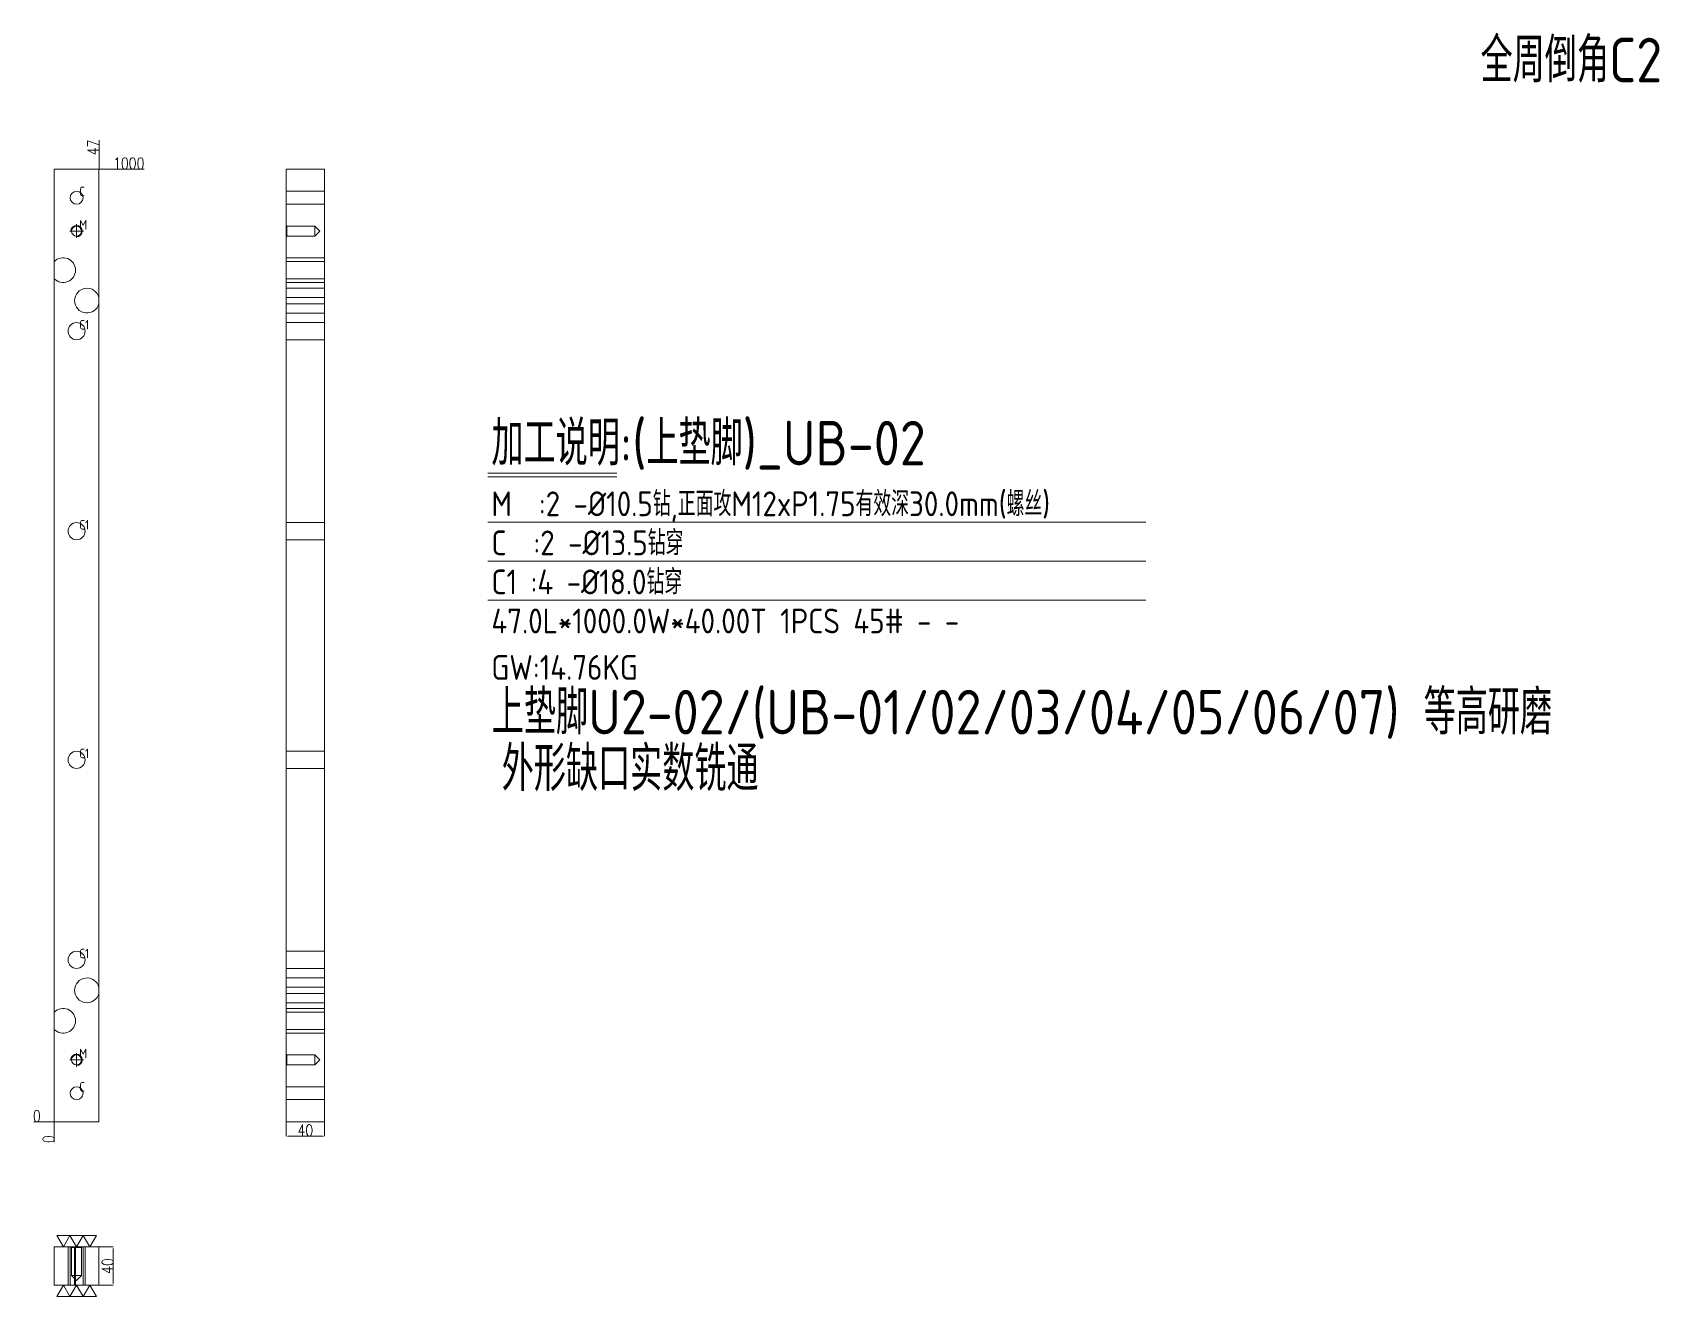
# Model space of a CAD drawing. Header units: millimetres. Extents: x 11302 to 13009, y 58240 to 59567.
import ezdxf

# ---------------------------------------------------------------- set-up
doc = ezdxf.new("R2010")
doc.units = ezdxf.units.MM
doc.linetypes.add('CENTER', pattern=[0])
doc.linetypes.add('DASHED', pattern=[0])
for name, color, linetype, lineweight in [('DIM', 4, 'Continuous', 20), ('UB', 25, 'Continuous', 20), ('UB_W', 1, 'Continuous', 20)]:
    doc.layers.add(name, color=color, linetype=linetype, lineweight=lineweight)
doc.styles.add('gbenor', font='gbenor.shx', dxfattribs={"bigfont": 'gbcbig.shx'})
doc.styles.add('TXT', font='txt.shx', dxfattribs={"width": 0.8, "bigfont": 'ctxt.shx'})
doc.dimstyles.new('零件', dxfattribs={"dimscale": 1.5, "dimtxt": 8, "dimasz": 1, "dimexe": 0, "dimexo": 0, "dimgap": 0, "dimtad": 1, "dimtxsty": 'TXT', "dimcen": 0, "dimclrd": 252, "dimclre": 252, "dimclrt": 4, "dimazin": 3, "dimtp": 0.001, "dimtm": 0.001, "dimtfac": 1, "dimtmove": 0, "dimatfit": 3, "dimlwd": 5, "dimlwe": 5})

# ---------------------------------------------------------------- blocks, each defined once
blk = doc.blocks.new('*D1107')
at = {"layer": 'Defpoints', "color": 0}
for p in [(11371.5, 59423.7), (11386.5, 59423.7), (11324.5, 58423.7)]:
    blk.add_point(p, dxfattribs=at)
at = {"layer": 'DIM', "color": 252, "lineweight": 5}
blk.add_line((11371.5, 59423.7), (11418.9, 59423.7), dxfattribs=at)
at = {"layer": 'DIM', "color": 4, "lineweight": 5, "insert": (11402.7, 59429.7), "char_height": 12, "attachment_point": 5, "style": 'TXT'}
blk.add_mtext('1000', dxfattribs=at)
blk = doc.blocks.new('*D1108')
at = {"layer": 'Defpoints', "color": 0}
for p in [(11309.5, 58423.7), (11324.5, 58423.7), (11324.5, 58423.7)]:
    blk.add_point(p, dxfattribs=at)
at = {"layer": 'DIM', "color": 252, "lineweight": 5}
blk.add_line((11324.5, 58423.7), (11303.1, 58423.7), dxfattribs=at)
at = {"layer": 'DIM', "color": 4, "lineweight": 5, "insert": (11306.3, 58429.7), "char_height": 12, "attachment_point": 5, "style": 'TXT'}
blk.add_mtext('0', dxfattribs=at)
blk = doc.blocks.new('*D1109')
at = {"layer": 'Defpoints', "color": 0}
for p in [(11324.5, 58423.7), (11324.5, 58423.7), (11324.5, 58408.7)]:
    blk.add_point(p, dxfattribs=at)
at = {"layer": 'DIM', "color": 252, "lineweight": 5}
blk.add_line((11324.5, 58423.7), (11324.5, 58402.3), dxfattribs=at)
at = {"layer": 'DIM', "color": 4, "lineweight": 5, "insert": (11318.5, 58405.5), "char_height": 12, "attachment_point": 5, "rotation": 90, "style": 'TXT'}
blk.add_mtext('0', dxfattribs=at)
blk = doc.blocks.new('*D1110')
at = {"layer": 'Defpoints', "color": 0}
for p in [(11371.5, 59438.7), (11371.5, 59423.7), (11324.5, 58423.7)]:
    blk.add_point(p, dxfattribs=at)
at = {"layer": 'DIM', "color": 252, "lineweight": 5}
for p, q in [((11371.5, 59435.7), (11371.5, 59454.2)), ((11371.5, 59432.7), (11371.5, 59435.7)), ((11371.5, 59423.7), (11371.5, 59432.7))]:
    blk.add_line(p, q, dxfattribs=at)
at = {"layer": 'DIM', "color": 4, "lineweight": 5, "insert": (11365.5, 59446.5), "char_height": 12, "attachment_point": 5, "rotation": 90, "style": 'TXT'}
blk.add_mtext('47', dxfattribs=at)
blk = doc.blocks.new('*D1111')
at = {"layer": 'Defpoints', "color": 0}
for p in [(11371.5, 58292.3), (11371.5, 58252.3), (11386.5, 58252.3)]:
    blk.add_point(p, dxfattribs=at)
at = {"layer": 'DIM', "color": 252, "lineweight": 5}
for p, q in [((11371.5, 58292.3), (11386.5, 58292.3)), ((11386.5, 58290.8), (11386.5, 58253.8)), ((11371.5, 58252.3), (11386.5, 58252.3))]:
    blk.add_line(p, q, dxfattribs=at)
at = {"layer": 'DIM', "color": 252}
for points in [[(11386.7, 58290.8), (11386.2, 58290.8), (11386.5, 58292.3)], [(11386.2, 58253.8), (11386.7, 58253.8), (11386.5, 58252.3)]]:
    blk.add_solid(points, dxfattribs=at)
at = {"layer": 'DIM', "color": 4, "lineweight": 5, "insert": (11380.5, 58272.3), "char_height": 12, "attachment_point": 5, "rotation": 90, "style": 'TXT'}
blk.add_mtext('40', dxfattribs=at)
blk = doc.blocks.new('*D1112')
at = {"layer": 'Defpoints', "color": 0}
for p in [(11568.1, 58423.7), (11608.1, 58423.7), (11608.1, 58408.7)]:
    blk.add_point(p, dxfattribs=at)
at = {"layer": 'DIM', "color": 252, "lineweight": 5}
for p, q in [((11568.1, 58423.7), (11568.1, 58408.7)), ((11608.1, 58423.7), (11608.1, 58408.7)), ((11569.6, 58408.7), (11606.6, 58408.7))]:
    blk.add_line(p, q, dxfattribs=at)
at = {"layer": 'DIM', "color": 252}
for points in [[(11569.6, 58408.9), (11569.6, 58408.4), (11568.1, 58408.7)], [(11606.6, 58408.4), (11606.6, 58408.9), (11608.1, 58408.7)]]:
    blk.add_solid(points, dxfattribs=at)
at = {"layer": 'DIM', "color": 4, "lineweight": 5, "insert": (11588.1, 58414.7), "char_height": 12, "attachment_point": 5, "style": 'TXT'}
blk.add_mtext('40', dxfattribs=at)

msp = doc.modelspace()

# ---------------------------------------------------------------- linework, layer by layer
at = {"layer": 'DIM', "color": 8, "linetype": 'Continuous', "lineweight": 5}
for p, q in [((11779.468, 59104.602), (11915.094, 59104.602)), ((11779.468, 59100.702), (11915.094, 59100.702)), ((11779.468, 59053.202), (12470.236, 59053.202)), ((11779.468, 59012.202), (12470.236, 59012.202)), ((11779.468, 58971.202), (12470.236, 58971.202))]:
    msp.add_line(p, q, dxfattribs=at)
at = {"layer": 'DIM', "color": 252, "linetype": 'DASHED', "lineweight": 5}
msp.add_lwpolyline([(11324.481, 59423.687), (11324.481, 58423.687), (11371.481, 58423.687), (11371.481, 59423.687)], close=True, dxfattribs=at)
at = {"layer": 'DIM', "linetype": 'Continuous', "lineweight": 5}
for points in [[(11368.766, 58304.332), (11361.838, 58292.332), (11354.909, 58304.332), (11347.981, 58292.332), (11341.053, 58304.332), (11334.125, 58292.332), (11327.196, 58304.332), (11368.766, 58304.332)], [(11327.196, 58240.332), (11334.125, 58252.332), (11341.053, 58240.332), (11347.981, 58252.332), (11354.909, 58240.332), (11361.838, 58252.332), (11368.766, 58240.332), (11327.196, 58240.332)]]:
    msp.add_lwpolyline(points, close=True, dxfattribs=at)
at = {"layer": 'UB', "color": 135, "linetype": 'Continuous', "lineweight": 5}
for p, q in [((11324.481, 59423.687), (11324.481, 59326.668)), ((11371.481, 59423.687), (11324.481, 59423.687)), ((11371.481, 59288.885), (11371.481, 59423.687)), ((11568.066, 59423.687), (11608.066, 59423.687)), ((11568.066, 59288.885), (11568.066, 59423.687)), ((11608.066, 59423.687), (11608.066, 59288.885)), ((11324.481, 59308.707), (11324.481, 58538.668)), ((11371.481, 58564.885), (11371.481, 59282.49)), ((11608.066, 59288.885), (11568.066, 59288.885)), ((11568.066, 59288.884), (11568.066, 59282.491)), ((11568.066, 59282.49), (11608.066, 59282.49)), ((11568.066, 58564.885), (11568.066, 59282.49)), ((11608.066, 59282.491), (11608.066, 59288.884)), ((11608.066, 59282.49), (11608.066, 58564.885)), ((11371.481, 58423.687), (11371.481, 58558.49)), ((11568.066, 58564.885), (11608.066, 58564.885)), ((11568.066, 58564.884), (11568.066, 58558.491)), ((11608.066, 58558.49), (11568.066, 58558.49)), ((11568.066, 58423.687), (11568.066, 58558.49)), ((11608.066, 58564.884), (11608.066, 58558.491)), ((11608.066, 58558.49), (11608.066, 58423.687)), ((11324.481, 58520.707), (11324.481, 58423.687)), ((11324.481, 58423.687), (11371.481, 58423.687)), ((11568.066, 58423.687), (11608.066, 58423.687)), ((11324.481, 58292.332), (11324.481, 58252.332)), ((11324.481, 58292.332), (11371.481, 58292.332)), ((11371.481, 58292.332), (11371.481, 58252.332)), ((11371.481, 58252.332), (11324.481, 58252.332))]:
    msp.add_line(p, q, dxfattribs=at)
at = {"layer": 'UB', "color": 31, "linetype": 'DASHED', "lineweight": 5, "ltscale": 0.51034}
for p, q in [((11608.066, 59400.441), (11568.066, 59400.441)), ((11568.066, 59386.934), (11608.066, 59386.934)), ((11608.066, 59262.691), (11568.066, 59262.691)), ((11568.066, 59244.684), (11608.066, 59244.684)), ((11608.066, 59052.691), (11568.066, 59052.691)), ((11568.066, 59034.684), (11608.066, 59034.684)), ((11608.066, 58812.691), (11568.066, 58812.691)), ((11568.066, 58794.684), (11608.066, 58794.684)), ((11608.066, 58602.691), (11568.066, 58602.691)), ((11568.066, 58584.684), (11608.066, 58584.684)), ((11608.066, 58460.441), (11568.066, 58460.441)), ((11568.066, 58446.934), (11608.066, 58446.934)), ((11338.978, 58292.332), (11338.978, 58252.332)), ((11341.228, 58292.332), (11341.228, 58252.332)), ((11354.735, 58252.332), (11354.735, 58292.332)), ((11356.985, 58252.332), (11356.985, 58292.332))]:
    msp.add_line(p, q, dxfattribs=at)
at = {"layer": 'UB', "color": 5, "linetype": 'DASHED', "lineweight": 5, "ltscale": 0.51034}
for p, q in [((11568.813, 59363.94), (11568.066, 59364.687)), ((11598.066, 59363.94), (11568.813, 59363.94)), ((11568.813, 59358.687), (11568.813, 59363.94)), ((11603.319, 59358.687), (11598.066, 59363.94)), ((11598.066, 59363.94), (11598.066, 59353.434)), ((11568.066, 59352.687), (11568.813, 59353.434)), ((11568.813, 59353.434), (11568.813, 59358.687)), ((11568.813, 59353.434), (11598.066, 59353.434)), ((11598.066, 59353.434), (11603.319, 59358.687)), ((11568.813, 58493.94), (11568.066, 58494.687)), ((11598.066, 58493.94), (11568.813, 58493.94)), ((11568.813, 58488.687), (11568.813, 58493.94)), ((11603.319, 58488.687), (11598.066, 58493.94)), ((11598.066, 58493.94), (11598.066, 58483.434)), ((11568.066, 58482.687), (11568.813, 58483.434)), ((11568.813, 58483.434), (11568.813, 58488.687)), ((11568.813, 58483.434), (11598.066, 58483.434)), ((11598.066, 58483.434), (11603.319, 58488.687)), ((11341.981, 58292.332), (11342.728, 58291.585)), ((11342.728, 58291.585), (11342.728, 58262.332)), ((11353.234, 58291.585), (11342.728, 58291.585)), ((11353.234, 58291.585), (11353.981, 58292.332)), ((11353.234, 58262.332), (11353.234, 58291.585)), ((11342.728, 58262.332), (11347.981, 58257.079)), ((11342.728, 58262.332), (11353.234, 58262.332)), ((11347.981, 58257.079), (11353.234, 58262.332))]:
    msp.add_line(p, q, dxfattribs=at)
at = {"layer": 'UB', "color": 135, "linetype": 'DASHED', "lineweight": 5, "ltscale": 0.51034}
for p, q in [((11608.066, 59330.688), (11568.066, 59330.688)), ((11608.066, 59326.668), (11568.066, 59326.668)), ((11568.066, 59308.707), (11608.066, 59308.707)), ((11568.066, 59304.688), (11608.066, 59304.688)), ((11608.066, 59298.688), (11568.066, 59298.688)), ((11568.066, 59272.688), (11608.066, 59272.688)), ((11608.066, 58574.687), (11568.066, 58574.687)), ((11568.066, 58548.687), (11608.066, 58548.687)), ((11608.066, 58542.687), (11568.066, 58542.687)), ((11608.066, 58538.668), (11568.066, 58538.668)), ((11568.066, 58520.707), (11608.066, 58520.707)), ((11568.066, 58516.687), (11608.066, 58516.687)), ((11345.88, 58292.332), (11345.88, 58252.332)), ((11346.88, 58252.332), (11346.88, 58292.332))]:
    msp.add_line(p, q, dxfattribs=at)
at = {"layer": 'UB', "color": 42, "linetype": 'Continuous', "lineweight": 5}
for centre, radius in [((11347.981, 59393.687), 6.753), ((11347.981, 59358.687), 5.253), ((11347.981, 59253.687), 9.004), ((11347.981, 59043.687), 9.004), ((11347.981, 58803.687), 9.004), ((11347.981, 58593.687), 9.004), ((11347.981, 58488.687), 5.253), ((11347.981, 58453.687), 6.753)]:
    msp.add_circle(centre, radius, dxfattribs=at)
for centre in [(11347.981, 59358.687), (11347.981, 58488.687)]:
    msp.add_arc(centre, 6, 270, 180, dxfattribs=at)
at = {"layer": 'UB', "color": 135, "linetype": 'Continuous', "lineweight": 5}
for centre, start, end in [((11333.88, 59317.688), 223.6956, 136.3044), ((11358.88, 59285.688), 14.236824, 345.763176), ((11358.88, 58561.687), 14.236824, 345.763176), ((11333.88, 58529.687), 223.6956, 136.3044)]:
    msp.add_arc(centre, 13, start, end, dxfattribs=at)
at = {"layer": 'UB_W', "color": 1, "linetype": 'CENTER', "lineweight": 5, "ltscale": 0.51034}
for p, q in [((11347.981, 59351.487), (11347.981, 59365.887)), ((11340.781, 59358.687), (11355.181, 59358.687)), ((11347.981, 58481.487), (11347.981, 58495.887)), ((11340.781, 58488.687), (11355.181, 58488.687))]:
    msp.add_line(p, q, dxfattribs=at)

# ---------------------------------------------------------------- texts
at = {"layer": 'DIM', "color": 6, "lineweight": 5, "style": 'gbenor'}
msp.add_text('全周倒角C2', height=46.8, dxfattribs=at).set_placement((12821.648, 59514.832))
at = {"layer": 'DIM', "color": 4, "lineweight": 5, "style": 'gbenor'}
for s, height, p in [('C', 10, (11350.756, 59395.326)), ('M', 10, (11350.741, 59360.318)), ('C1', 10, (11350.801, 59255.348)), ('加工说明:(上垫脚)_UB-02', 46.8, (11783.46, 59112.68)), ('M  :2 -%%c10.5钻,正面攻M12xP1.75有效深30.0mm(螺丝)', 26, (11783.368, 59059.423)), ('C1', 10, (11350.801, 59045.348)), ('C  :2 -%%c13.5钻穿', 26, (11783.368, 59018.423)), ('C1 :4 -%%c18.0钻穿', 26, (11783.368, 58977.423)), ('47.0L*1000.0W*40.00T 1PCS 45# - -', 26, (11783.368, 58936.423)), ('GW:14.76KG', 26, (11783.368, 58887.623)), ('C1', 10, (11350.801, 58805.348)), ('C1', 10, (11350.801, 58595.348)), ('M', 10, (11350.741, 58490.318)), ('C', 10, (11350.756, 58455.326))]:
    msp.add_text(s, height=height, dxfattribs=at).set_placement(p)
at = {"layer": 'DIM', "color": 21, "lineweight": 5, "style": 'gbenor'}
for s, p in [('上垫脚U2-02/(UB-01/02/03/04/05/06/07) 等高研磨', (11783.805, 58830.28)), ('外形缺口实数铣通', (11794.235, 58770.897))]:
    msp.add_text(s, height=46.8, dxfattribs=at).set_placement(p)

# ---------------------------------------------------------------- dimensions: what is measured, and where the dimension line sits
at = {"layer": 'DIM', "lineweight": 5}
for feature_location, offset, dtype, origin, picture, middle in [((11371.481, 59423.687), (0, 15), 1, (11324.481, 58423.687), '*D1110', (11365.481, 59446.459)), ((11371.481, 59423.687), (15, 0), 0, (11324.481, 58423.687), '*D1107', (11402.71, 59429.687)), ((11324.481108911, 58423.687499537), (-15, 0), 0, (11324.481108911, 58423.687499537), '*D1108', (11306.281108911, 58429.687499537)), ((11324.481108911, 58423.687499537), (0, -15), 1, (11324.481108911, 58423.687499537), '*D1109', (11318.481108911, 58405.487499537))]:
    dim = msp.add_ordinate_dim(feature_location=feature_location, offset=offset, dtype=dtype, origin=origin, dimstyle='零件', dxfattribs=at)
    dim.commit()
    dim.dimension.update_dxf_attribs({"geometry": picture, "text_midpoint": middle})
dim = msp.add_linear_dim(base=(11608.066, 58408.687), p1=(11568.066, 58423.687), p2=(11608.066, 58423.687), dimstyle='零件', dxfattribs=at)
dim.commit()
dim.dimension.update_dxf_attribs({"geometry": '*D1112', "text_midpoint": (11588.066, 58414.687)})
dim = msp.add_linear_dim(base=(11386.481, 58252.332), p1=(11371.481, 58292.332), p2=(11371.481, 58252.332), angle=90, dimstyle='零件', dxfattribs=at)
dim.commit()
dim.dimension.update_dxf_attribs({"geometry": '*D1111', "text_midpoint": (11380.481, 58272.332)})

doc.saveas('drawing.dxf')
